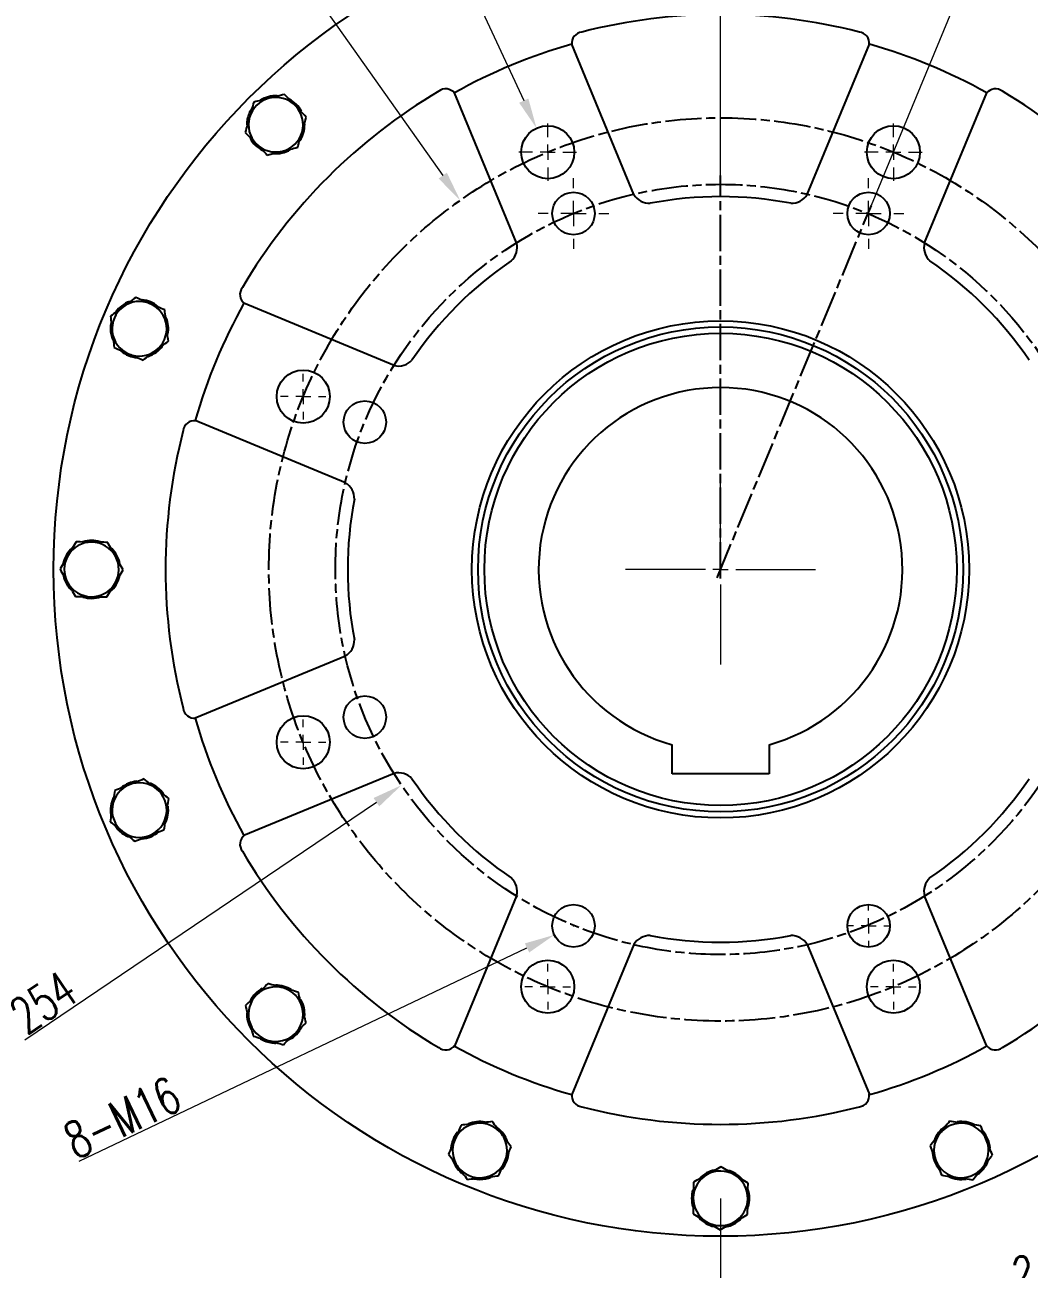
# Model space of a CAD drawing. Header units: millimetres. Extents: x 2085 to 4229, y 754 to 2271.
# Drawn here: x 3165.1 to 3496.4, y 1347.6 to 1758.1 of the extents above; entities that cross this region are included whole.
import ezdxf

# ---------------------------------------------------------------- set-up
doc = ezdxf.new("R2010")
doc.units = ezdxf.units.MM
doc.linetypes.add('AM_ISO08W050', pattern=[18, 12, -1.5, 3, -1.5])
for name, color, linetype, lineweight in [('10', 7, 'Continuous', 0), ('AM_5', 3, 'Continuous', 25), ('AM_7', 4, 'AM_ISO08W050', 25), ('FORMAT', 7, 'Continuous', 18)]:
    doc.layers.add(name, color=color, linetype=linetype, lineweight=lineweight)
doc.styles.add('SLDTEXTSTYLE1', font='txt.shx', dxfattribs={"width": 0.7, "bigfont": 'gbcbig.shx'})
doc.dimstyles.new('SLDDIMSTYLE12$0', dxfattribs={"dimtxt": 12, "dimasz": 10, "dimexe": 0, "dimexo": 0.0625, "dimgap": 0.875, "dimtad": 1, "dimdec": 1, "dimlfac": 1.8, "dimrnd": 1e-09, "dimzin": 12, "dimdsep": 46, "dimtxsty": 'SLDTEXTSTYLE1', "dimcen": 0.09, "dimdle": 8.16, "dimclrd": 3, "dimclre": 3, "dimadec": 0, "dimazin": 3, "dimtfac": 1, "dimtdec": 1, "dimtofl": 0, "dimtmove": 0, "dimatfit": 3, "dimfxl": 0, "dimfrac": 2, "dimtolj": 1, "dimlwd": 5, "dimlwe": 5, "dimarcsym": 0})
doc.dimstyles.new('SLDDIMSTYLE12$2', dxfattribs={"dimtxt": 12, "dimasz": 10, "dimexe": 0, "dimexo": 0.0625, "dimgap": 0.875, "dimtad": 1, "dimdec": 1, "dimlfac": 1.8, "dimrnd": 1e-09, "dimzin": 12, "dimdsep": 46, "dimtxsty": 'SLDTEXTSTYLE1', "dimcen": 0.09, "dimdle": 8.16, "dimclrd": 3, "dimclre": 3, "dimadec": 0, "dimazin": 3, "dimtfac": 1, "dimtdec": 1, "dimtofl": 0, "dimtmove": 0, "dimatfit": 3, "dimfxl": 0, "dimfrac": 2, "dimtolj": 1, "dimlwd": 5, "dimlwe": 5, "dimarcsym": 0})
doc.dimstyles.new('SLDDIMSTYLE12$3', dxfattribs={"dimtxt": 12, "dimasz": 10, "dimexe": 0, "dimexo": 0.0625, "dimgap": 0.875, "dimtad": 1, "dimdec": 1, "dimlfac": 1.8, "dimrnd": 1e-09, "dimzin": 12, "dimdsep": 46, "dimtxsty": 'SLDTEXTSTYLE1', "dimcen": 0.09, "dimdle": 8.16, "dimclrd": 3, "dimclre": 3, "dimadec": 0, "dimazin": 3, "dimtfac": 1, "dimtdec": 1, "dimtofl": 0, "dimtmove": 0, "dimatfit": 3, "dimfxl": 0, "dimfrac": 2, "dimtolj": 1, "dimlwd": 5, "dimlwe": 5, "dimarcsym": 0})

# ---------------------------------------------------------------- blocks, each defined once
blk = doc.blocks.new('SW_CENTERMARKSYMBOL_0')
at = {"layer": '10', "color": 0}
for p, q in [((0, 1), (0, 6.269)), ((-1, 0), (-6.269, 0)), ((0, 0), (-0.5, 0)), ((0, 0), (0, 0.5)), ((0, 0), (0, -0.5)), ((0, 0), (0.5, 0)), ((1, 0), (6.269, 0)), ((0, -1), (0, -6.269))]:
    blk.add_line(p, q, dxfattribs=at)
blk = doc.blocks.new('SW_CENTERMARKSYMBOL_1')
at = {"layer": '10', "color": 0}
for p, q in [((0, 1), (0, 1.9)), ((-1, 0), (-1.9, 0)), ((0, 0), (-0.5, 0)), ((0, 0), (0, 0.5)), ((0, 0), (0, -0.5)), ((0, 0), (0.5, 0)), ((1, 0), (1.9, 0)), ((0, -1), (0, -1.9))]:
    blk.add_line(p, q, dxfattribs=at)
blk = doc.blocks.new('SW_CENTERMARKSYMBOL_2')
at = {"layer": '10', "color": 0}
for p, q in [((0, 1), (0, 1.9)), ((-1, 0), (-1.9, 0)), ((0, 0), (-0.5, 0)), ((0, 0), (0, 0.5)), ((0, 0), (0, -0.5)), ((0, 0), (0.5, 0)), ((1, 0), (1.9, 0)), ((0, -1), (0, -1.9))]:
    blk.add_line(p, q, dxfattribs=at)
blk = doc.blocks.new('SW_CENTERMARKSYMBOL_5')
at = {"layer": '10', "color": 0}
for p, q in [((0, 1), (0, 1.5)), ((-1, 0), (-1.5, 0)), ((0, 0), (-0.5, 0)), ((0, 0), (0, 0.5)), ((0, 0), (0, -0.5)), ((0, 0), (0.5, 0)), ((1, 0), (1.5, 0)), ((0, -1), (0, -1.5))]:
    blk.add_line(p, q, dxfattribs=at)
blk = doc.blocks.new('SW_CENTERMARKSYMBOL_6')
at = {"layer": '10', "color": 0}
for p, q in [((0, 1), (0, 1.5)), ((-1, 0), (-1.5, 0)), ((0, 0), (-0.5, 0)), ((0, 0), (0, 0.5)), ((0, 0), (0, -0.5)), ((0, 0), (0.5, 0)), ((1, 0), (1.5, 0)), ((0, -1), (0, -1.5))]:
    blk.add_line(p, q, dxfattribs=at)
blk = doc.blocks.new('SW_CENTERMARKSYMBOL_7')
at = {"layer": '10', "color": 0}
for p, q in [((0, 1), (0, 1.5)), ((-1, 0), (-1.5, 0)), ((0, 0), (-0.5, 0)), ((0, 0), (0, 0.5)), ((0, 0), (0, -0.5)), ((0, 0), (0.5, 0)), ((1, 0), (1.5, 0)), ((0, -1), (0, -1.5))]:
    blk.add_line(p, q, dxfattribs=at)
blk = doc.blocks.new('SW_CENTERMARKSYMBOL_8')
at = {"layer": '10', "color": 0}
for p, q in [((0, 1), (0, 1.5)), ((-1, 0), (-1.5, 0)), ((0, 0), (-0.5, 0)), ((0, 0), (0, 0.5)), ((0, 0), (0, -0.5)), ((0, 0), (0.5, 0)), ((1, 0), (1.5, 0)), ((0, -1), (0, -1.5))]:
    blk.add_line(p, q, dxfattribs=at)
blk = doc.blocks.new('SW_CENTERMARKSYMBOL_9')
at = {"layer": 'FORMAT', "color": 0}
for p, q in [((0, 1.667), (0, 2.333)), ((0, 0), (0, 0.833)), ((-1.667, 0), (-2.333, 0)), ((0, 0), (-0.833, 0)), ((0, 0), (0, -0.833)), ((0, 0), (0.833, 0)), ((1.667, 0), (2.333, 0)), ((0, -1.667), (0, -2.333))]:
    blk.add_line(p, q, dxfattribs=at)
blk = doc.blocks.new('SW_CENTERMARKSYMBOL_10')
at = {"layer": 'FORMAT', "color": 0}
for p, q in [((0, 1.667), (0, 2.333)), ((0, 0), (0, 0.833)), ((-1.667, 0), (-2.333, 0)), ((0, 0), (-0.833, 0)), ((0, 0), (0, -0.833)), ((0, 0), (0.833, 0)), ((1.667, 0), (2.333, 0)), ((0, -1.667), (0, -2.333))]:
    blk.add_line(p, q, dxfattribs=at)
blk = doc.blocks.new('SW_CENTERMARKSYMBOL_13')
at = {"layer": '10', "color": 0}
for p, q in [((0, 1), (0, 1.35)), ((-1, 0), (-1.35, 0)), ((0, 0), (-0.5, 0)), ((0, 0), (0, 0.5)), ((0, 0), (0, -0.5)), ((0, 0), (0.5, 0)), ((1, 0), (1.35, 0)), ((0, -1), (0, -1.35))]:
    blk.add_line(p, q, dxfattribs=at)
blk = doc.blocks.new('*D62')
at = {"layer": 'AM_5', "color": 3, "lineweight": 5, "transparency": 16777216}
blk.add_line((3607.58, 1375.34), (3607.58, 1338.82), dxfattribs=at)
at = {"layer": 'AM_5', "color": 3, "linetype": 'Continuous', "lineweight": 5, "transparency": 16777216}
for p, q in [((3394.58, 1370.84), (3394.58, 1338.82)), ((3597.58, 1338.82), (3404.58, 1338.82))]:
    blk.add_line(p, q, dxfattribs=at)
at = {"layer": 'AM_5', "color": 3, "transparency": 16777216}
for points in [[(3404.58, 1340.49), (3404.58, 1337.16), (3394.58, 1338.82)], [(3597.58, 1340.49), (3597.58, 1337.16), (3607.58, 1338.82)]]:
    blk.add_solid(points, dxfattribs=at)
at = {"layer": 'Defpoints', "color": 0, "transparency": 16777216}
for p in [(3607.58, 1375.4), (3394.58, 1370.9), (3394.58, 1338.82)]:
    blk.add_point(p, dxfattribs=at)
at = {"layer": 'AM_5', "color": 0, "transparency": 16777216, "insert": (3501.08, 1345.7), "char_height": 12, "attachment_point": 5, "style": 'SLDTEXTSTYLE1'}
blk.add_mtext('\\A1;213', dxfattribs=at)
blk = doc.blocks.new('*D63')
at = {"layer": 'AM_5', "color": 3, "linetype": 'Continuous', "lineweight": 5, "transparency": 16777216}
blk.add_line((3330.46, 1854.91), (3342.63, 1802.45), dxfattribs=at)
at = {"layer": 'AM_5', "color": 3, "lineweight": 5, "transparency": 16777216}
for p, q in [((3394.49, 1578.4), (3394.67, 1578.4)), ((3394.58, 1578.31), (3394.58, 1578.49))]:
    blk.add_line(p, q, dxfattribs=at)
at = {"layer": 'AM_5', "color": 3, "transparency": 16777216}
blk.add_solid([(3344.25, 1802.83), (3341, 1802.08), (3344.89, 1792.71)], dxfattribs=at)
at = {"layer": 'Defpoints', "color": 0, "transparency": 16777216}
for p in [(3344.89, 1792.71), (3444.28, 1364.09)]:
    blk.add_point(p, dxfattribs=at)
at = {"layer": 'AM_5', "color": 0, "transparency": 16777216, "insert": (3340.68, 1841.3), "char_height": 12, "attachment_point": 5, "rotation": 283.0555, "style": 'SLDTEXTSTYLE1'}
blk.add_mtext('\\A1;∅440', dxfattribs=at)
blk = doc.blocks.new('*D64')
at = {"layer": 'AM_5', "color": 3, "linetype": 'Continuous', "lineweight": 5, "transparency": 16777216}
blk.add_line((3225.16, 1818.58), (3302.93, 1708.33), dxfattribs=at)
at = {"layer": 'AM_5', "color": 3, "lineweight": 5, "transparency": 16777216}
for p, q in [((3394.49, 1578.4), (3394.67, 1578.4)), ((3394.58, 1578.31), (3394.58, 1578.49))]:
    blk.add_line(p, q, dxfattribs=at)
at = {"layer": 'AM_5', "color": 3, "transparency": 16777216}
blk.add_solid([(3304.3, 1709.29), (3301.57, 1707.37), (3308.7, 1700.16)], dxfattribs=at)
at = {"layer": 'Defpoints', "color": 0, "transparency": 16777216}
for p in [(3308.7, 1700.16), (3480.47, 1456.64)]:
    blk.add_point(p, dxfattribs=at)
at = {"layer": 'AM_5', "color": 0, "transparency": 16777216, "insert": (3240.16, 1809.25), "char_height": 12, "attachment_point": 5, "rotation": 305.1984, "style": 'SLDTEXTSTYLE1'}
blk.add_mtext('\\A1;∅298', dxfattribs=at)
blk = doc.blocks.new('*D65')
at = {"layer": 'AM_5', "color": 3, "linetype": 'Continuous', "lineweight": 5, "transparency": 16777216}
blk.add_line((3278.06, 1844.3), (3329.67, 1733.07), dxfattribs=at)
at = {"layer": 'AM_5', "color": 3, "lineweight": 5, "transparency": 16777216}
for p, q in [((3337.47, 1716.06), (3337.65, 1716.06)), ((3337.56, 1715.97), (3337.56, 1716.15))]:
    blk.add_line(p, q, dxfattribs=at)
at = {"layer": 'AM_5', "color": 3, "transparency": 16777216}
blk.add_solid([(3331.18, 1733.77), (3328.16, 1732.36), (3333.88, 1723.99)], dxfattribs=at)
at = {"layer": 'Defpoints', "color": 0, "transparency": 16777216}
for p in [(3333.88, 1723.99), (3341.25, 1708.12)]:
    blk.add_point(p, dxfattribs=at)
at = {"layer": 'AM_5', "color": 0, "transparency": 16777216, "insert": (3292.62, 1829.25), "char_height": 12, "attachment_point": 5, "rotation": 294.8913, "style": 'SLDTEXTSTYLE1'}
blk.add_mtext('\\A1;8-M20', dxfattribs=at)
blk = doc.blocks.new('*D66')
at = {"layer": 'AM_5', "color": 3, "lineweight": 5, "transparency": 16777216}
for p, q in [((3394.49, 1578.4), (3394.67, 1578.4)), ((3394.58, 1578.31), (3394.58, 1578.49))]:
    blk.add_line(p, q, dxfattribs=at)
at = {"layer": 'AM_5', "color": 3, "linetype": 'Continuous', "lineweight": 5, "transparency": 16777216}
blk.add_line((3165.08, 1423.17), (3281.06, 1501.61), dxfattribs=at)
at = {"layer": 'AM_5', "color": 3, "transparency": 16777216}
blk.add_solid([(3280.13, 1502.99), (3281.99, 1500.23), (3289.34, 1507.22)], dxfattribs=at)
at = {"layer": 'Defpoints', "color": 0, "transparency": 16777216}
for p in [(3499.82, 1649.58), (3289.34, 1507.22)]:
    blk.add_point(p, dxfattribs=at)
at = {"layer": 'AM_5', "color": 0, "transparency": 16777216, "insert": (3171.23, 1435.63), "char_height": 12, "attachment_point": 5, "rotation": 34.0741, "style": 'SLDTEXTSTYLE1'}
blk.add_mtext('\\A1;254', dxfattribs=at)
blk = doc.blocks.new('*D67')
at = {"layer": 'AM_5', "color": 3, "lineweight": 5, "transparency": 16777216}
for p, q in [((3345.99, 1460.83), (3346.17, 1460.83)), ((3346.08, 1460.74), (3346.08, 1460.92))]:
    blk.add_line(p, q, dxfattribs=at)
at = {"layer": 'AM_5', "color": 3, "linetype": 'Continuous', "lineweight": 5, "transparency": 16777216}
blk.add_line((3182.96, 1383.12), (3330.73, 1453.52), dxfattribs=at)
at = {"layer": 'AM_5', "color": 3, "transparency": 16777216}
blk.add_solid([(3330.02, 1455.02), (3331.45, 1452.01), (3339.76, 1457.82)], dxfattribs=at)
at = {"layer": 'Defpoints', "color": 0, "transparency": 16777216}
for p in [(3352.4, 1463.84), (3339.76, 1457.82)]:
    blk.add_point(p, dxfattribs=at)
at = {"layer": 'AM_5', "color": 0, "transparency": 16777216, "insert": (3197.22, 1397.53), "char_height": 12, "attachment_point": 5, "rotation": 25.4716, "style": 'SLDTEXTSTYLE1'}
blk.add_mtext('\\A1;8-M16', dxfattribs=at)
blk = doc.blocks.new('*D77')
at = {"layer": 'AM_5', "color": 3, "linetype": 'Continuous', "lineweight": 5, "transparency": 16777216}
blk.add_line((3394.58, 1708.46), (3394.58, 1842.7), dxfattribs=at)
at = {"layer": 'AM_5', "color": 3, "lineweight": 5, "transparency": 16777216}
blk.add_line((3444.36, 1698.56), (3495.72, 1822.58), dxfattribs=at)
at = {"layer": 'AM_5', "color": 3, "linetype": 'Continuous', "lineweight": 5, "transparency": 16777216}
blk.add_arc((3394.58, 1578.4), 264.3, 69.668, 87.832, dxfattribs=at)
at = {"layer": 'AM_5', "color": 3, "transparency": 16777216}
for points in [[(3404.55, 1840.84), (3404.61, 1844.17), (3394.58, 1842.7)], [(3487.02, 1827.78), (3485.81, 1824.68), (3495.72, 1822.58)]]:
    blk.add_solid(points, dxfattribs=at)
at = {"layer": 'Defpoints', "color": 0, "transparency": 16777216}
for p in [(3429.08, 1840.43), (3394.58, 1708.4), (3444.33, 1698.5), (3393.43, 1575.63), (3394.58, 1575.4)]:
    blk.add_point(p, dxfattribs=at)
at = {"layer": 'AM_5', "color": 0, "transparency": 16777216, "insert": (3460.05, 1841.55), "char_height": 12, "attachment_point": 5, "rotation": 346.0291, "style": 'SLDTEXTSTYLE1'}
blk.add_mtext('\\A1;22.5%%D', dxfattribs=at)

msp = doc.modelspace()

# ---------------------------------------------------------------- linework, layer by layer
at = {"color": 7, "linetype": 'Continuous', "lineweight": 25}
for p, q in [((3366.006, 1702.143), (3345.489, 1751.673)), ((3423.16, 1702.143), (3443.676, 1751.673)), ((3327.29, 1686.106), (3306.774, 1735.637)), ((3461.875, 1686.106), (3482.392, 1735.637)), ((3239.01, 1726.91), (3238.477, 1726.91)), ((3286.876, 1645.692), (3237.346, 1666.208)), ((3194.019, 1656.07), (3193.527, 1655.866)), ((3270.84, 1606.977), (3221.309, 1627.493)), ((3179.563, 1573.406), (3179.186, 1573.029)), ((3270.84, 1549.822), (3221.309, 1529.306)), ((3378.583, 1510.999), (3378.583, 1520.572)), ((3410.583, 1520.572), (3410.583, 1510.999)), ((3286.876, 1511.107), (3237.346, 1490.591)), ((3410.583, 1510.999), (3378.583, 1510.999)), ((3197.841, 1491.501), (3197.638, 1491.009)), ((3327.29, 1470.693), (3306.774, 1421.162)), ((3482.334, 1421.302), (3461.875, 1470.693)), ((3366.006, 1454.656), (3345.489, 1405.126)), ((3423.16, 1454.656), (3443.676, 1405.126)), ((3246.072, 1422.826), (3246.072, 1422.293)), ((3481.481, 1381.658), (3481.973, 1381.454)), ((3316.912, 1377.836), (3317.116, 1377.344)), ((3399.576, 1363.38), (3399.954, 1363.003))]:
    msp.add_line(p, q, dxfattribs=at)
for centre, radius in [((3394.583, 1578.399), 220), ((3337.563, 1716.058), 8.75), ((3451.603, 1716.058), 8.75), ((3346.082, 1695.832), 7), ((3443.424, 1695.832), 7), ((3394.583, 1578.399), 82), ((3394.583, 1578.399), 80), ((3394.583, 1578.399), 77.899), ((3256.925, 1635.419), 8.75), ((3277.25, 1627), 7), ((3277.25, 1529.658), 7), ((3256.925, 1521.38), 8.75), ((3346.082, 1460.826), 7), ((3443.424, 1460.826), 7), ((3337.563, 1440.741), 8.75), ((3451.603, 1440.741), 8.75)]:
    msp.add_circle(centre, radius, dxfattribs=at)
for centre, radius, start, end in [((3394.583, 1578.399), 183.094, 75.51289, 104.48711), ((3349.173, 1752.033), 3.66, 96.16978, 187.85312), ((3439.993, 1752.033), 3.66, 352.1469, 83.83022), ((3394.583, 1578.399), 180.094, 105.8189, 119.1811), ((3394.583, 1578.399), 180.094, 60.8189, 74.1811), ((3303.915, 1733.287), 3.66, 37.1469, 128.83022), ((3485.251, 1733.287), 3.66, 51.16978, 142.85311), ((3394.583, 1578.399), 183.094, 120.51289, 149.48711), ((3247.858, 1725.124), 9, 104.15979, 164.15979), ((3247.858, 1725.124), 9.55, 87.15425, 122.14171), ((3247.858, 1725.124), 9, 44.15979, 104.15979), ((3247.858, 1725.124), 9.55, 27.8213, 62.31506), ((3394.583, 1578.399), 183.094, 30.51289, 59.48711), ((3247.858, 1725.124), 9.55, 145.4811, 169.22088), ((3247.858, 1725.124), 9, 344.15979, 44.15979), ((3247.858, 1725.124), 9.55, 169.22088, 180.02267), ((3247.858, 1725.124), 9, 164.15979, 224.15979), ((3247.858, 1725.124), 9.55, 326.71169, 0.8491), ((3247.858, 1725.124), 9.55, 207.66492, 243.66529), ((3247.858, 1725.124), 9, 284.15979, 344.15979), ((3247.858, 1725.124), 9, 224.15979, 284.15979), ((3247.858, 1725.124), 9.55, 264.93683, 300.51721), ((3371.174, 1705.191), 6, 210.52982, 272.334), ((3394.583, 1578.399), 122.997, 79.14444, 100.85556), ((3417.992, 1705.191), 6, 267.66602, 329.47019), ((3321.481, 1684.607), 6, 312.66602, 14.47019), ((3467.685, 1684.607), 6, 165.52981, 227.334), ((3394.583, 1578.399), 122.997, 124.14444, 145.85556), ((3394.583, 1578.399), 122.997, 34.14444, 55.85556), ((3239.695, 1669.068), 3.66, 141.16978, 232.85312), ((3202.878, 1657.806), 9.55, 109.65425, 144.64171), ((3202.878, 1657.806), 9, 66.65979, 126.65979), ((3202.878, 1657.806), 9.55, 50.3213, 84.81506), ((3202.878, 1657.806), 9, 126.65979, 186.65979), ((3202.878, 1657.806), 9, 6.65979, 66.65979), ((3394.583, 1578.399), 180.094, 150.8189, 164.1811), ((3202.878, 1657.806), 9.55, 167.9811, 191.72088), ((3202.878, 1657.806), 9, 306.65979, 6.65979), ((3202.878, 1657.806), 9.55, 349.21169, 23.3491), ((3202.878, 1657.806), 9.55, 191.72088, 202.52267), ((3202.878, 1657.806), 9, 186.65979, 246.65979), ((3202.878, 1657.806), 9.55, 230.16492, 266.16529), ((3202.878, 1657.806), 9, 246.65979, 306.65979), ((3202.878, 1657.806), 9.55, 287.43683, 323.01721), ((3288.375, 1651.502), 6, 255.52982, 317.334), ((3394.583, 1578.399), 60, 285.46601, 254.53399), ((3220.949, 1623.809), 3.66, 82.1469, 173.83022), ((3394.583, 1578.399), 183.094, 165.51289, 194.48711), ((3267.792, 1601.808), 6, 357.66602, 59.47019), ((3394.583, 1578.399), 122.997, 169.14444, 190.85556), ((3187.083, 1578.399), 9.55, 132.15425, 167.14171), ((3187.083, 1578.399), 9, 89.15979, 149.15979), ((3187.083, 1578.399), 9.55, 72.8213, 107.31506), ((3187.083, 1578.399), 9, 29.15979, 89.15979), ((3187.083, 1578.399), 9.55, 11.71169, 45.8491), ((3187.083, 1578.399), 9, 149.15979, 209.15979), ((3187.083, 1578.399), 9, 329.15979, 29.15979), ((3187.083, 1578.399), 9.55, 190.4811, 214.22088), ((3187.083, 1578.399), 9.55, 214.22088, 225.02267), ((3187.083, 1578.399), 9, 209.15979, 269.15979), ((3187.083, 1578.399), 9, 269.15979, 329.15979), ((3187.083, 1578.399), 9.55, 309.93683, 345.51721), ((3187.083, 1578.399), 9.55, 252.66492, 288.66529), ((3267.792, 1554.991), 6, 300.5298, 2.334), ((3220.949, 1532.99), 3.66, 186.16978, 277.8531), ((3394.583, 1578.399), 180.094, 195.8189, 209.1811), ((3288.375, 1505.297), 6, 42.66602, 104.47019), ((3202.878, 1498.993), 9, 111.65979, 171.65979), ((3202.878, 1498.993), 9.55, 95.3213, 129.81506), ((3202.878, 1498.993), 9, 51.65979, 111.65979), ((3202.878, 1498.993), 9.55, 34.21169, 68.3491), ((3394.583, 1578.399), 122.997, 214.14444, 235.85556), ((3394.583, 1578.399), 122.997, 304.14444, 325.85556), ((3202.878, 1498.993), 9.55, 154.65425, 189.64171), ((3202.878, 1498.993), 9, 351.65979, 51.65979), ((3202.878, 1498.993), 9, 171.65979, 231.65979), ((3202.878, 1498.993), 9.55, 332.43683, 8.01721), ((3202.878, 1498.993), 9, 291.65979, 351.65979), ((3202.878, 1498.993), 9.55, 212.9811, 236.72088), ((3202.878, 1498.993), 9, 231.65979, 291.65979), ((3202.878, 1498.993), 9.55, 236.72088, 247.52267), ((3202.878, 1498.993), 9.55, 275.16492, 311.16529), ((3239.695, 1487.731), 3.66, 127.1469, 218.83022), ((3394.583, 1578.399), 183.094, 210.51289, 239.48711), ((3394.583, 1578.399), 183.094, 300.51289, 329.48711), ((3321.481, 1472.192), 6, 345.52978, 47.334), ((3467.685, 1472.192), 6, 132.66602, 194.47019), ((3371.174, 1451.608), 6, 87.66602, 149.47019), ((3394.583, 1578.399), 122.997, 259.14444, 280.85556), ((3417.992, 1451.608), 6, 30.52977, 92.334), ((3247.858, 1431.675), 9.55, 56.71169, 90.8491), ((3247.858, 1431.675), 9, 134.15979, 194.15979), ((3247.858, 1431.675), 9.55, 117.8213, 152.31506), ((3247.858, 1431.675), 9, 74.15979, 134.15979), ((3247.858, 1431.675), 9, 14.15979, 74.15979), ((3247.858, 1431.675), 9, 314.15979, 14.15979), ((3247.858, 1431.675), 9.55, 354.93683, 30.51721), ((3247.858, 1431.675), 9.55, 177.15425, 212.14171), ((3247.858, 1431.675), 9, 194.15979, 254.15979), ((3247.858, 1431.675), 9, 254.15979, 314.15979), ((3247.858, 1431.675), 9.55, 297.66492, 333.66529), ((3247.858, 1431.675), 9.55, 235.4811, 259.22088), ((3247.858, 1431.675), 9.55, 259.22088, 270.02267), ((3303.915, 1423.512), 3.66, 231.16978, 322.85308), ((3394.583, 1578.399), 180.094, 240.8189, 254.1811), ((3394.583, 1578.399), 180.094, 285.8189, 299.1944), ((3485.251, 1423.512), 3.66, 217.1469, 219.5302), ((3485.251, 1423.512), 3.66, 219.5302, 308.83022), ((3349.173, 1404.766), 3.66, 172.1469, 263.83022), ((3439.993, 1404.766), 3.66, 276.16978, 7.85307), ((3394.583, 1578.399), 183.094, 255.51289, 284.48711), ((3315.176, 1386.694), 9.55, 79.21169, 113.3491), ((3473.99, 1386.694), 9.55, 62.43683, 98.01721), ((3315.176, 1386.694), 9.55, 140.3213, 174.81506), ((3315.176, 1386.694), 9, 96.65979, 156.65979), ((3315.176, 1386.694), 9, 36.65979, 96.65979), ((3315.176, 1386.694), 9.55, 17.43683, 53.01721), ((3315.176, 1386.694), 9, 336.65979, 36.65979), ((3473.99, 1386.694), 9, 141.65979, 201.65979), ((3473.99, 1386.694), 9.55, 124.21169, 158.3491), ((3473.99, 1386.694), 9, 81.65979, 141.65979), ((3473.99, 1386.694), 9, 21.65979, 81.65979), ((3473.99, 1386.694), 9.55, 5.16492, 41.16529), ((3315.176, 1386.694), 9, 156.65979, 216.65979), ((3473.99, 1386.694), 9, 321.65979, 21.65979), ((3315.176, 1386.694), 9.55, 199.65425, 234.64171), ((3315.176, 1386.694), 9.55, 320.16492, 356.16529), ((3473.99, 1386.694), 9.55, 185.3213, 219.81506), ((3315.176, 1386.694), 9, 216.65979, 276.65979), ((3315.176, 1386.694), 9, 276.65979, 336.65979), ((3394.583, 1370.899), 9.55, 101.71169, 135.8491), ((3394.583, 1370.899), 9, 59.15979, 119.15979), ((3394.583, 1370.899), 9.55, 39.93683, 75.51721), ((3473.99, 1386.694), 9, 201.65979, 261.65979), ((3473.99, 1386.694), 9, 261.65979, 321.65979), ((3473.99, 1386.694), 9.55, 302.9811, 326.72088), ((3473.99, 1386.694), 9.55, 326.72088, 337.52267), ((3315.176, 1386.694), 9.55, 257.9811, 281.72088), ((3315.176, 1386.694), 9.55, 281.72088, 292.52267), ((3394.583, 1370.899), 9, 119.15979, 179.15979), ((3394.583, 1370.899), 9, 359.15979, 59.15979), ((3473.99, 1386.694), 9.55, 244.65425, 279.64171), ((3394.583, 1370.899), 9.55, 162.8213, 197.31506), ((3394.583, 1370.899), 9.55, 342.66492, 18.66529), ((3394.583, 1370.899), 9, 179.15979, 239.15979), ((3394.583, 1370.899), 9, 299.15979, 359.15979), ((3394.583, 1370.899), 9.55, 222.15425, 257.14171), ((3394.583, 1370.899), 9, 239.15979, 299.15979), ((3394.583, 1370.899), 9.55, 280.4811, 304.22088), ((3394.583, 1370.899), 9.55, 304.22088, 315.02267)]:
    msp.add_arc(centre, radius, start, end, dxfattribs=at)
for points in [[(3240.618, 1732.58), (3240.384, 1731.753), (3240.148, 1730.924), (3239.676, 1729.258), (3239.439, 1728.422), (3239.2, 1727.581)], [(3245.656, 1733.851), (3244.809, 1733.637), (3243.966, 1733.424), (3242.287, 1733.001), (3241.451, 1732.79), (3240.618, 1732.58)], [(3250.695, 1735.122), (3249.862, 1734.912), (3249.026, 1734.701), (3247.347, 1734.277), (3246.504, 1734.065), (3245.656, 1733.851)], [(3254.315, 1731.394), (3253.706, 1732.021), (3253.1, 1732.645), (3251.894, 1733.887), (3251.293, 1734.506), (3250.695, 1735.122)], [(3257.935, 1727.666), (3257.336, 1728.283), (3256.736, 1728.901), (3255.53, 1730.143), (3254.924, 1730.767), (3254.315, 1731.394)], [(3239.2, 1727.581), (3238.961, 1726.74), (3238.724, 1725.903), (3238.251, 1724.237), (3238.016, 1723.408), (3237.782, 1722.582)], [(3256.516, 1722.668), (3256.755, 1723.509), (3256.992, 1724.345), (3257.465, 1726.011), (3257.7, 1726.84), (3257.935, 1727.666)], [(3237.782, 1722.582), (3238.38, 1721.966), (3238.98, 1721.347), (3240.187, 1720.105), (3240.792, 1719.481), (3241.402, 1718.854)], [(3255.098, 1717.669), (3255.333, 1718.495), (3255.568, 1719.324), (3256.04, 1720.99), (3256.278, 1721.826), (3256.516, 1722.668)], [(3241.402, 1718.854), (3242.011, 1718.227), (3242.616, 1717.603), (3243.823, 1716.361), (3244.423, 1715.743), (3245.021, 1715.126)], [(3245.021, 1715.126), (3245.854, 1715.337), (3246.69, 1715.547), (3248.369, 1715.971), (3249.212, 1716.184), (3250.06, 1716.398)], [(3250.06, 1716.398), (3250.907, 1716.611), (3251.751, 1716.824), (3253.43, 1717.248), (3254.265, 1717.459), (3255.098, 1717.669)], [(3201.673, 1668.128), (3200.983, 1667.616), (3200.292, 1667.101), (3198.903, 1666.067), (3198.206, 1665.548), (3197.504, 1665.026)], [(3206.443, 1666.07), (3205.641, 1666.416), (3204.842, 1666.761), (3203.253, 1667.447), (3202.461, 1667.788), (3201.673, 1668.128)], [(3197.504, 1665.026), (3196.803, 1664.504), (3196.105, 1663.985), (3194.716, 1662.951), (3194.025, 1662.437), (3193.336, 1661.924)], [(3211.214, 1664.011), (3210.426, 1664.351), (3209.634, 1664.693), (3208.045, 1665.379), (3207.246, 1665.723), (3206.443, 1666.07)], [(3211.817, 1658.85), (3211.716, 1659.718), (3211.615, 1660.582), (3211.414, 1662.302), (3211.314, 1663.158), (3211.214, 1664.011)], [(3193.336, 1661.924), (3193.436, 1661.07), (3193.535, 1660.214), (3193.736, 1658.495), (3193.837, 1657.631), (3193.939, 1656.763)], [(3212.42, 1653.689), (3212.32, 1654.542), (3212.22, 1655.398), (3212.019, 1657.118), (3211.918, 1657.982), (3211.817, 1658.85)], [(3193.939, 1656.763), (3194.04, 1655.894), (3194.141, 1655.03), (3194.342, 1653.311), (3194.441, 1652.455), (3194.541, 1651.601)], [(3194.541, 1651.601), (3195.33, 1651.261), (3196.121, 1650.92), (3197.711, 1650.234), (3198.509, 1649.889), (3199.312, 1649.543)], [(3204.083, 1647.484), (3204.772, 1647.997), (3205.463, 1648.512), (3206.852, 1649.545), (3207.55, 1650.065), (3208.251, 1650.587)], [(3208.251, 1650.587), (3208.953, 1651.109), (3209.65, 1651.628), (3211.039, 1652.662), (3211.731, 1653.176), (3212.42, 1653.689)], [(3199.312, 1649.543), (3200.115, 1649.196), (3200.913, 1648.852), (3202.503, 1648.166), (3203.294, 1647.824), (3204.083, 1647.484)], [(3182.019, 1587.475), (3181.579, 1586.737), (3181.137, 1585.997), (3180.249, 1584.511), (3179.804, 1583.764), (3179.355, 1583.013)], [(3187.215, 1587.399), (3186.341, 1587.411), (3185.471, 1587.424), (3183.74, 1587.449), (3182.878, 1587.462), (3182.019, 1587.475)], [(3192.41, 1587.322), (3191.551, 1587.335), (3190.69, 1587.348), (3188.958, 1587.373), (3188.089, 1587.386), (3187.215, 1587.399)], [(3194.942, 1582.785), (3194.516, 1583.548), (3194.092, 1584.308), (3193.249, 1585.82), (3192.829, 1586.572), (3192.41, 1587.322)], [(3179.355, 1583.013), (3178.907, 1582.263), (3178.461, 1581.516), (3177.574, 1580.029), (3177.132, 1579.289), (3176.692, 1578.552)], [(3197.474, 1578.247), (3197.055, 1578.997), (3196.635, 1579.75), (3195.792, 1581.262), (3195.368, 1582.021), (3194.942, 1582.785)], [(3176.692, 1578.552), (3177.11, 1577.802), (3177.53, 1577.049), (3178.374, 1575.537), (3178.797, 1574.778), (3179.223, 1574.014)], [(3194.81, 1573.786), (3195.258, 1574.536), (3195.704, 1575.283), (3196.592, 1576.77), (3197.034, 1577.51), (3197.474, 1578.247)], [(3179.223, 1574.014), (3179.649, 1573.251), (3180.073, 1572.491), (3180.917, 1570.979), (3181.337, 1570.227), (3181.755, 1569.477)], [(3192.146, 1569.324), (3192.587, 1570.062), (3193.029, 1570.802), (3193.916, 1572.288), (3194.362, 1573.035), (3194.81, 1573.786)], [(3181.755, 1569.477), (3182.614, 1569.464), (3183.476, 1569.451), (3185.207, 1569.426), (3186.077, 1569.413), (3186.951, 1569.4)], [(3186.951, 1569.4), (3187.825, 1569.388), (3188.695, 1569.375), (3190.426, 1569.35), (3191.287, 1569.337), (3192.146, 1569.324)], [(3199.556, 1507.357), (3198.743, 1507.035), (3197.935, 1506.714), (3196.326, 1506.074), (3195.525, 1505.756), (3194.727, 1505.439)], [(3204.385, 1509.275), (3203.587, 1508.958), (3202.786, 1508.64), (3201.177, 1508.001), (3200.368, 1507.68), (3199.556, 1507.357)], [(3208.461, 1506.052), (3207.775, 1506.594), (3207.093, 1507.134), (3205.735, 1508.208), (3205.059, 1508.742), (3204.385, 1509.275)], [(3194.727, 1505.439), (3194.602, 1504.589), (3194.477, 1503.737), (3194.226, 1502.024), (3194.1, 1501.163), (3193.973, 1500.298)], [(3212.536, 1502.828), (3211.863, 1503.361), (3211.187, 1503.896), (3209.829, 1504.97), (3209.146, 1505.509), (3208.461, 1506.052)], [(3211.783, 1497.687), (3211.909, 1498.552), (3212.036, 1499.413), (3212.287, 1501.126), (3212.412, 1501.978), (3212.536, 1502.828)], [(3193.973, 1500.298), (3193.846, 1499.433), (3193.72, 1498.573), (3193.469, 1496.86), (3193.344, 1496.007), (3193.219, 1495.157)], [(3193.219, 1495.157), (3193.893, 1494.624), (3194.569, 1494.089), (3195.927, 1493.015), (3196.609, 1492.476), (3197.295, 1491.934)], [(3211.029, 1492.546), (3211.153, 1493.396), (3211.278, 1494.249), (3211.53, 1495.962), (3211.656, 1496.822), (3211.783, 1497.687)], [(3197.295, 1491.934), (3197.981, 1491.391), (3198.663, 1490.852), (3200.021, 1489.778), (3200.697, 1489.243), (3201.37, 1488.71)], [(3201.37, 1488.71), (3202.169, 1489.027), (3202.97, 1489.345), (3204.579, 1489.984), (3205.387, 1490.305), (3206.2, 1490.628)], [(3206.2, 1490.628), (3207.012, 1490.951), (3207.82, 1491.272), (3209.43, 1491.911), (3210.231, 1492.229), (3211.029, 1492.546)], [(3245.316, 1441.751), (3244.7, 1441.153), (3244.081, 1440.553), (3242.839, 1439.346), (3242.215, 1438.741), (3241.588, 1438.131)], [(3250.315, 1440.333), (3249.474, 1440.572), (3248.637, 1440.809), (3246.971, 1441.282), (3246.142, 1441.517), (3245.316, 1441.751)], [(3241.588, 1438.131), (3240.961, 1437.522), (3240.337, 1436.917), (3239.095, 1435.71), (3238.477, 1435.11), (3237.86, 1434.511)], [(3255.314, 1438.915), (3254.487, 1439.149), (3253.658, 1439.384), (3251.992, 1439.857), (3251.156, 1440.094), (3250.315, 1440.333)], [(3256.585, 1433.876), (3256.371, 1434.724), (3256.158, 1435.567), (3255.735, 1437.246), (3255.524, 1438.082), (3255.314, 1438.915)], [(3237.86, 1434.511), (3238.071, 1433.679), (3238.281, 1432.843), (3238.705, 1431.164), (3238.918, 1430.321), (3239.132, 1429.473)], [(3257.856, 1428.838), (3257.646, 1429.671), (3257.435, 1430.507), (3257.011, 1432.186), (3256.799, 1433.029), (3256.585, 1433.876)], [(3239.132, 1429.473), (3239.345, 1428.625), (3239.558, 1427.782), (3239.982, 1426.103), (3240.193, 1425.268), (3240.403, 1424.435)], [(3254.128, 1425.218), (3254.755, 1425.827), (3255.379, 1426.433), (3256.621, 1427.639), (3257.24, 1428.24), (3257.856, 1428.838)], [(3250.4, 1421.598), (3251.017, 1422.197), (3251.635, 1422.797), (3252.877, 1424.003), (3253.501, 1424.609), (3254.128, 1425.218)], [(3240.403, 1424.435), (3241.229, 1424.2), (3242.058, 1423.965), (3243.724, 1423.493), (3244.56, 1423.255), (3245.402, 1423.017)], [(3245.402, 1423.017), (3246.243, 1422.778), (3247.079, 1422.541), (3248.745, 1422.068), (3249.574, 1421.833), (3250.4, 1421.598)], [(3319.293, 1396.236), (3318.44, 1396.137), (3317.584, 1396.037), (3315.864, 1395.836), (3315.001, 1395.735), (3314.132, 1395.634)], [(3322.396, 1392.068), (3321.874, 1392.769), (3321.354, 1393.467), (3320.321, 1394.856), (3319.806, 1395.547), (3319.293, 1396.236)], [(3470.154, 1396.353), (3469.621, 1395.679), (3469.086, 1395.003), (3468.012, 1393.645), (3467.473, 1392.963), (3466.931, 1392.277)], [(3475.295, 1395.599), (3474.43, 1395.726), (3473.57, 1395.852), (3471.856, 1396.103), (3471.004, 1396.228), (3470.154, 1396.353)], [(3308.971, 1395.031), (3308.631, 1394.242), (3308.289, 1393.451), (3307.603, 1391.861), (3307.259, 1391.063), (3306.912, 1390.26)], [(3314.132, 1395.634), (3313.264, 1395.532), (3312.4, 1395.432), (3310.68, 1395.231), (3309.824, 1395.131), (3308.971, 1395.031)], [(3325.498, 1387.9), (3324.985, 1388.589), (3324.471, 1389.28), (3323.437, 1390.669), (3322.918, 1391.367), (3322.396, 1392.068)], [(3466.931, 1392.277), (3466.388, 1391.592), (3465.849, 1390.91), (3464.775, 1389.552), (3464.24, 1388.876), (3463.707, 1388.202)], [(3480.436, 1394.846), (3479.586, 1394.97), (3478.734, 1395.095), (3477.021, 1395.346), (3476.16, 1395.473), (3475.295, 1395.599)], [(3482.354, 1390.016), (3482.031, 1390.829), (3481.71, 1391.637), (3481.071, 1393.246), (3480.753, 1394.047), (3480.436, 1394.846)], [(3306.912, 1390.26), (3306.566, 1389.457), (3306.222, 1388.659), (3305.536, 1387.069), (3305.194, 1386.278), (3304.854, 1385.489)], [(3323.439, 1383.129), (3323.786, 1383.932), (3324.13, 1384.73), (3324.816, 1386.32), (3325.158, 1387.111), (3325.498, 1387.9)], [(3463.707, 1388.202), (3464.024, 1387.404), (3464.342, 1386.603), (3464.981, 1384.993), (3465.302, 1384.185), (3465.625, 1383.373)], [(3484.272, 1385.187), (3483.955, 1385.985), (3483.637, 1386.786), (3482.998, 1388.396), (3482.677, 1389.204), (3482.354, 1390.016)], [(3304.854, 1385.489), (3305.367, 1384.8), (3305.881, 1384.109), (3306.915, 1382.72), (3307.434, 1382.022), (3307.956, 1381.321)], [(3481.049, 1381.112), (3481.591, 1381.797), (3482.13, 1382.479), (3483.205, 1383.837), (3483.739, 1384.513), (3484.272, 1385.187)], [(3307.956, 1381.321), (3308.478, 1380.62), (3308.997, 1379.922), (3310.031, 1378.533), (3310.546, 1377.842), (3311.059, 1377.153)], [(3321.381, 1378.358), (3321.721, 1379.147), (3322.063, 1379.938), (3322.749, 1381.528), (3323.093, 1382.326), (3323.439, 1383.129)], [(3394.735, 1381.291), (3393.985, 1380.872), (3393.232, 1380.452), (3391.72, 1379.609), (3390.961, 1379.185), (3390.198, 1378.759)], [(3399.197, 1378.627), (3398.446, 1379.075), (3397.699, 1379.521), (3396.213, 1380.409), (3395.473, 1380.85), (3394.735, 1381.291)], [(3465.625, 1383.373), (3465.948, 1382.56), (3466.269, 1381.752), (3466.908, 1380.143), (3467.226, 1379.342), (3467.543, 1378.543)], [(3477.825, 1377.036), (3478.358, 1377.71), (3478.893, 1378.386), (3479.967, 1379.744), (3480.506, 1380.426), (3481.049, 1381.112)], [(3311.059, 1377.153), (3311.912, 1377.252), (3312.768, 1377.352), (3314.488, 1377.553), (3315.351, 1377.654), (3316.22, 1377.755)], [(3316.22, 1377.755), (3317.088, 1377.857), (3317.952, 1377.957), (3319.672, 1378.158), (3320.528, 1378.258), (3321.381, 1378.358)], [(3385.66, 1376.227), (3385.647, 1375.368), (3385.635, 1374.506), (3385.609, 1372.775), (3385.597, 1371.906), (3385.584, 1371.031)], [(3390.198, 1378.759), (3389.434, 1378.333), (3388.675, 1377.909), (3387.163, 1377.066), (3386.41, 1376.646), (3385.66, 1376.227)], [(3403.658, 1375.963), (3402.92, 1376.403), (3402.181, 1376.845), (3400.694, 1377.733), (3399.947, 1378.179), (3399.197, 1378.627)], [(3403.582, 1370.768), (3403.595, 1371.642), (3403.607, 1372.511), (3403.633, 1374.242), (3403.645, 1375.104), (3403.658, 1375.963)], [(3467.543, 1378.543), (3468.393, 1378.419), (3469.246, 1378.294), (3470.959, 1378.043), (3471.819, 1377.916), (3472.684, 1377.79)], [(3472.684, 1377.79), (3473.549, 1377.663), (3474.41, 1377.537), (3476.123, 1377.286), (3476.975, 1377.161), (3477.825, 1377.036)], [(3385.584, 1371.031), (3385.571, 1370.157), (3385.558, 1369.288), (3385.533, 1367.557), (3385.52, 1366.695), (3385.508, 1365.836)], [(3403.506, 1365.572), (3403.518, 1366.431), (3403.531, 1367.293), (3403.556, 1369.024), (3403.569, 1369.893), (3403.582, 1370.768)], [(3385.508, 1365.836), (3386.245, 1365.396), (3386.985, 1364.954), (3388.472, 1364.066), (3389.218, 1363.62), (3389.969, 1363.172)], [(3389.969, 1363.172), (3390.72, 1362.724), (3391.466, 1362.278), (3392.953, 1361.39), (3393.693, 1360.949), (3394.43, 1360.508)], [(3394.43, 1360.508), (3395.181, 1360.927), (3395.933, 1361.347), (3397.445, 1362.19), (3398.205, 1362.614), (3398.968, 1363.04)], [(3398.968, 1363.04), (3399.731, 1363.466), (3400.491, 1363.89), (3402.003, 1364.733), (3402.755, 1365.153), (3403.506, 1365.572)]]:
    msp.add_open_spline(points, degree=3, knots=[0, 0, 0, 0, 0.5, 0.5, 1, 1, 1, 1], dxfattribs=at)
at = {"layer": 'AM_7'}
for p, q in [((3394.583, 1575.399), (3394.583, 1708.399)), ((3393.435, 1575.628), (3444.332, 1698.504))]:
    msp.add_line(p, q, dxfattribs=at)
for radius in [149, 127.054]:
    msp.add_circle((3394.583, 1578.399), radius, dxfattribs=at)

# ---------------------------------------------------------------- block references
at = {"layer": '10', "xscale": 5, "yscale": 5, "zscale": 5}
for name, p in [('SW_CENTERMARKSYMBOL_1', (3337.563, 1716.058)), ('SW_CENTERMARKSYMBOL_2', (3451.603, 1716.058)), ('SW_CENTERMARKSYMBOL_9', (3346.082, 1695.832)), ('SW_CENTERMARKSYMBOL_10', (3443.424, 1695.832)), ('SW_CENTERMARKSYMBOL_8', (3256.925, 1635.419)), ('SW_CENTERMARKSYMBOL_0', (3394.583, 1578.399)), ('SW_CENTERMARKSYMBOL_7', (3256.925, 1521.38)), ('SW_CENTERMARKSYMBOL_13', (3443.424, 1460.826)), ('SW_CENTERMARKSYMBOL_6', (3337.563, 1440.741)), ('SW_CENTERMARKSYMBOL_5', (3451.603, 1440.741))]:
    msp.add_blockref(name, p, dxfattribs=at)

# ---------------------------------------------------------------- dimensions: what is measured, and where the dimension line sits
at = {"layer": 'AM_5'}
for p1, p2, override, picture, middle in [((3444.279, 1364.086), (3344.886, 1792.713), {"dimlfac": 1, "dimpost": ''}, '*D63', (3333.98, 1839.743)), ((3480.468, 1456.643), (3308.698, 1700.156), {"dimlfac": 1}, '*D64', (3234.542, 1805.284))]:
    dim = msp.add_diameter_dim_2p(p1=p1, p2=p2, dimstyle='SLDDIMSTYLE12$3', override=override, dxfattribs=at)
    dim.commit()
    dim.dimension.update_dxf_attribs({"geometry": picture, "text_midpoint": middle, "dimtype": 163})
for p1, p2, text, override, picture, middle in [((3341.246, 1708.12), (3333.88, 1723.995), '8-M20', {"dimlfac": 1}, '*D65', (3286.382, 1826.361)), ((3499.823, 1649.583), (3289.342, 1507.216), '254', {"dimlfac": 1, "dimpost": ''}, '*D66', (3175.086, 1429.934)), ((3352.401, 1463.837), (3339.762, 1457.816), '8-M16', {"dimlfac": 1, "dimpost": ''}, '*D67', (3200.178, 1391.323))]:
    dim = msp.add_diameter_dim_2p(p1=p1, p2=p2, text=text, dimstyle='SLDDIMSTYLE12$3', override=override, dxfattribs=at)
    dim.commit()
    dim.dimension.update_dxf_attribs({"geometry": picture, "text_midpoint": middle, "dimtype": 163})
dim = msp.add_angular_dim_2l(base=(3429.08, 1840.435), line1=((3394.583, 1575.399), (3394.583, 1708.399)), line2=((3393.435, 1575.628), (3444.332, 1698.504)), text='22.5%%D', dimstyle='SLDDIMSTYLE12$2', override={"dimlfac": 1}, dxfattribs=at)
dim.commit()
dim.dimension.update_dxf_attribs({"geometry": '*D77', "text_midpoint": (3458.392, 1834.877), "dimtype": 162})
dim = msp.add_linear_dim(base=(3394.583, 1338.823), p1=(3607.583, 1375.399), p2=(3394.583, 1370.899), dimstyle='SLDDIMSTYLE12$0', override={"dimlfac": 1}, dxfattribs=at)
dim.commit()
dim.dimension.update_dxf_attribs({"geometry": '*D62', "text_midpoint": (3501.083, 1345.698)})

doc.saveas('drawing.dxf')
